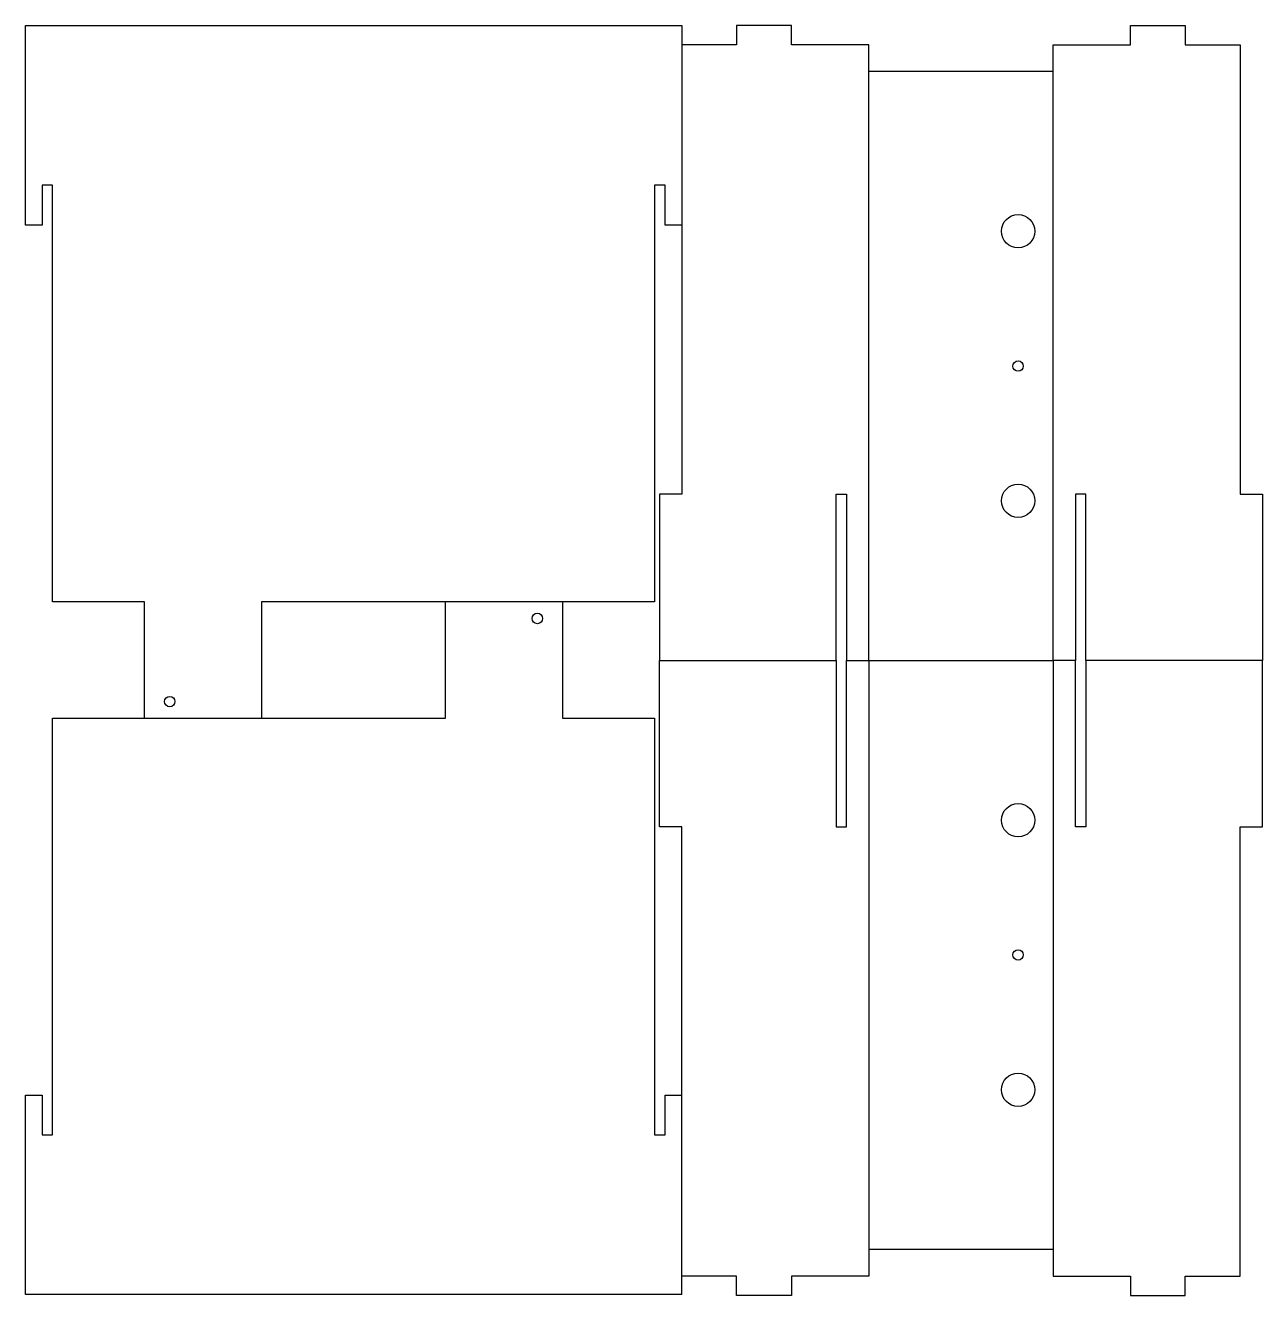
# Model space of a CAD drawing. Header units: millimetres. Extents: x -192 to 180, y -190 to 192.
import ezdxf

# ---------------------------------------------------------------- set-up
doc = ezdxf.new("R2010")
doc.units = ezdxf.units.MM
doc.layers.get('0').update_dxf_attribs({"lineweight": 25, "true_color": 0xffffff})

msp = doc.modelspace()

# ---------------------------------------------------------------- linework, layer by layer
for p, q in [((-192, 192), (5.3, 192)), ((-192, 132), (-192, 192)), ((5.3, 192), (5.3, 51.12)), ((38.34, 192), (21.82, 192)), ((21.82, 192), (21.82, 186.12)), ((38.34, 186.12), (38.34, 192)), ((140.17, 186.12), (140.17, 192)), ((140.17, 192), (156.69, 192)), ((156.69, 192), (156.69, 186.12)), ((21.82, 186.12), (5.3, 186.12)), ((61.58, 186.12), (38.34, 186.12)), ((61.58, 1.12), (61.58, 186.12)), ((116.93, 1.12), (116.93, 186.12)), ((116.93, 186.12), (140.17, 186.12)), ((156.69, 186.12), (173.21, 186.12)), ((173.21, 186.12), (173.21, 51.12)), ((116.93, 178.12), (61.58, 178.12)), ((-183.85, 144), (-187, 144)), ((-187, 144), (-187, 132)), ((-183.85, 18.76), (-183.85, 144)), ((0.3, 144), (-2.85, 144)), ((-2.85, 144), (-2.85, 18.76)), ((0.3, 132), (0.3, 144)), ((-187, 132), (-192, 132)), ((5.3, 132), (0.3, 132)), ((5.3, 51.12), (-1.42, 51.12)), ((-1.42, 51.12), (-1.42, 1.12)), ((51.71, 1.12), (51.71, 51.12)), ((51.71, 51.12), (54.86, 51.12)), ((54.86, 51.12), (54.86, 1.12)), ((123.65, 51.12), (123.65, 1.12)), ((126.8, 51.12), (123.65, 51.12)), ((126.8, 1.12), (126.8, 51.12)), ((173.21, 51.12), (179.93, 51.12)), ((179.93, 51.12), (179.93, 1.12)), ((-156.2, 18.76), (-183.85, 18.76)), ((-156.2, -16.24), (-156.2, 18.76)), ((-2.85, 18.76), (-121, 18.76)), ((-121, 18.76), (-121, -16.24)), ((-65.7, -16.24), (-65.7, 18.76)), ((-30.5, 18.76), (-30.5, -16.24)), ((-1.42, -48.88), (-1.42, 1.12)), ((-1.42, 1.12), (51.71, 1.12)), ((51.71, 1.12), (51.71, -48.88)), ((54.86, -48.88), (54.86, 1.12)), ((54.86, 1.12), (61.58, 1.12)), ((61.58, 1.12), (61.58, -183.88)), ((61.58, 1.12), (116.93, 1.12)), ((116.93, 1.12), (116.93, -183.88)), ((123.65, 1.12), (116.93, 1.12)), ((123.65, -48.88), (123.65, 1.12)), ((126.8, 1.12), (126.8, -48.88)), ((179.93, 1.12), (126.8, 1.12)), ((179.93, -48.88), (179.93, 1.12)), ((-183.85, -141.48), (-183.85, -16.24)), ((-183.85, -16.24), (-65.7, -16.24)), ((-30.5, -16.24), (-2.85, -16.24)), ((-2.85, -16.24), (-2.85, -141.48)), ((5.3, -48.88), (-1.42, -48.88)), ((5.3, -189.48), (5.3, -48.88)), ((51.71, -48.88), (54.86, -48.88)), ((126.8, -48.88), (123.65, -48.88)), ((173.21, -183.88), (173.21, -48.88)), ((173.21, -48.88), (179.93, -48.88)), ((-192, -189.48), (-192, -129.48)), ((-192, -129.48), (-187, -129.48)), ((-187, -129.48), (-187, -141.48)), ((0.3, -141.48), (0.3, -129.48)), ((0.3, -129.48), (5.3, -129.48)), ((-187, -141.48), (-183.85, -141.48)), ((-2.85, -141.48), (0.3, -141.48)), ((116.93, -175.88), (61.58, -175.88)), ((21.82, -183.88), (5.3, -183.88)), ((21.82, -189.76), (21.82, -183.88)), ((61.58, -183.88), (38.34, -183.88)), ((38.34, -183.88), (38.34, -189.76)), ((116.93, -183.88), (140.17, -183.88)), ((140.17, -183.88), (140.17, -189.76)), ((156.69, -189.76), (156.69, -183.88)), ((156.69, -183.88), (173.21, -183.88)), ((5.3, -189.48), (-192, -189.48)), ((38.34, -189.76), (21.82, -189.76)), ((140.17, -189.76), (156.69, -189.76))]:
    msp.add_line(p, q)
for centre, radius in [((106.43, 130.12), 5), ((106.43, 89.62), 1.57), ((106.43, 49.12), 5), ((-38.1, 13.76), 1.57), ((-148.6, -11.24), 1.57), ((106.43, -46.88), 5), ((106.43, -87.38), 1.57), ((106.43, -127.88), 5)]:
    msp.add_circle(centre, radius)

doc.saveas('drawing.dxf')
